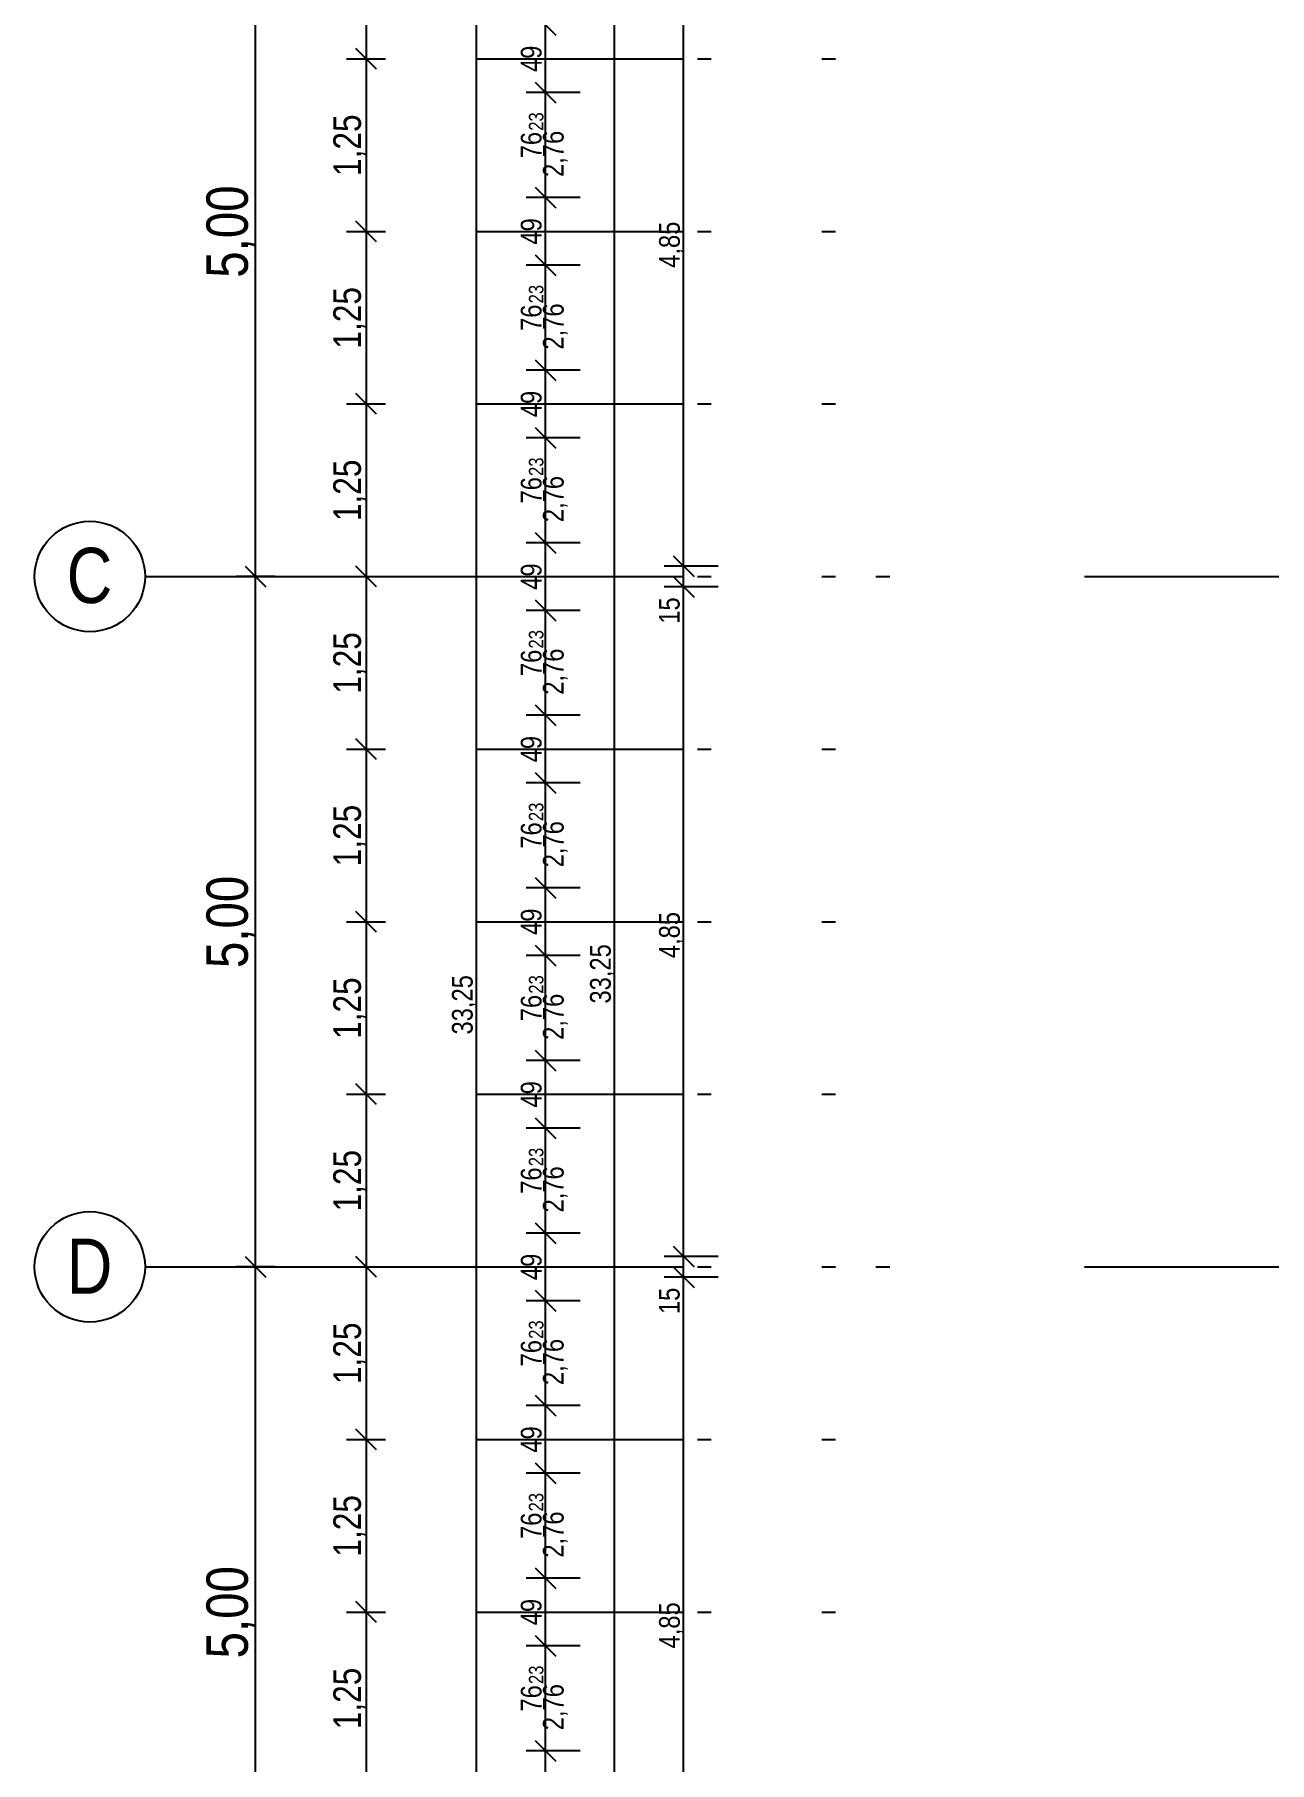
# Model space of a CAD drawing. Extents: x 0.1 to 69.2, y -3.1 to 71.7.
# Drawn here: x 18.89 to 27.83, y 35.44 to 47.95 of the extents above; entities that cross this region are included whole.
import ezdxf

# ---------------------------------------------------------------- set-up
doc = ezdxf.new("R2010")
doc.units = 0
doc.header["$MEASUREMENT"] = 0
doc.linetypes.add('Achse', pattern=[0.0023, 0, -0.0008, 0.0015, 0])
doc.linetypes.add('Strichpunktlinie', pattern=[0.006703, 0.003528, -0.001764, 0, -0.001411])
for name, color, linetype in [('A11 Achsen-Bem.A', 7, 'Continuous'), ('A11 Achsen.A', 7, 'Continuous'), ('A12 Achsen1.A', 7, 'Continuous'), ('A71 Bem100.TX', 7, 'Continuous')]:
    doc.layers.add(name, color=color, linetype=linetype)
doc.styles.add('ERSTELLTER_STIL_1', font='ARIALN.TTF')

msp = doc.modelspace()

# ---------------------------------------------------------------- linework, layer by layer
at = {"layer": 'A11 Achsen-Bem.A', "linetype": 'Continuous', "ltscale": 1000}
for p, q in [((20.492, 44.029), (20.492, 49.029)), ((21.292, 49.029), (21.292, 47.779)), ((21.367, 47.704), (21.217, 47.854)), ((21.151, 47.779), (21.434, 47.779)), ((21.292, 47.779), (21.292, 46.529)), ((21.367, 46.454), (21.217, 46.604)), ((21.151, 46.529), (21.434, 46.529)), ((21.292, 46.529), (21.292, 45.279)), ((21.367, 45.204), (21.217, 45.354)), ((21.151, 45.279), (21.434, 45.279)), ((21.292, 45.279), (21.292, 44.029)), ((20.417, 44.104), (20.567, 43.954)), ((21.367, 43.954), (21.217, 44.104)), ((20.634, 44.029), (20.351, 44.029)), ((20.492, 39.029), (20.492, 44.029)), ((21.151, 44.029), (21.434, 44.029)), ((21.292, 44.029), (21.292, 42.779)), ((21.367, 42.704), (21.217, 42.854)), ((21.151, 42.779), (21.434, 42.779)), ((21.292, 42.779), (21.292, 41.529)), ((21.367, 41.454), (21.217, 41.604)), ((21.151, 41.529), (21.434, 41.529)), ((21.292, 41.529), (21.292, 40.279)), ((21.367, 40.204), (21.217, 40.354)), ((21.151, 40.279), (21.434, 40.279)), ((21.292, 40.279), (21.292, 39.029)), ((20.417, 39.104), (20.567, 38.954)), ((21.367, 38.954), (21.217, 39.104)), ((20.634, 39.029), (20.351, 39.029)), ((20.492, 34.029), (20.492, 39.029)), ((21.151, 39.029), (21.434, 39.029)), ((21.292, 39.029), (21.292, 37.779)), ((21.367, 37.704), (21.217, 37.854)), ((21.151, 37.779), (21.434, 37.779)), ((21.292, 37.779), (21.292, 36.529)), ((21.367, 36.454), (21.217, 36.604)), ((21.151, 36.529), (21.434, 36.529)), ((21.292, 36.529), (21.292, 35.279))]:
    msp.add_line(p, q, dxfattribs=at)
at = {"layer": 'A11 Achsen.A', "linetype": 'Strichpunktlinie', "ltscale": 1000}
for p, q in [((19.692, 44.029), (61.182, 44.029)), ((19.692, 39.029), (61.182, 39.029))]:
    msp.add_line(p, q, dxfattribs=at)
at = {"layer": 'A11 Achsen.A', "linetype": 'Continuous', "ltscale": 1000}
for centre in [(19.292, 44.029), (19.292, 39.029)]:
    msp.add_circle(centre, 0.4, dxfattribs=at)
at = {"layer": 'A12 Achsen1.A', "linetype": 'Achse', "ltscale": 1000}
for p, q in [((21.192, 47.779), (24.692, 47.779)), ((21.192, 46.529), (24.692, 46.529)), ((21.192, 45.279), (24.692, 45.279)), ((21.192, 44.029), (24.692, 44.029)), ((21.192, 42.779), (24.692, 42.779)), ((21.192, 41.529), (24.692, 41.529)), ((21.192, 40.279), (24.692, 40.279)), ((21.192, 39.029), (24.692, 39.029)), ((21.192, 37.779), (24.692, 37.779)), ((21.192, 36.529), (24.692, 36.529))]:
    msp.add_line(p, q, dxfattribs=at)
at = {"layer": 'A71 Bem100.TX', "linetype": 'Continuous', "ltscale": 1000}
for p, q in [((22.092, 24.399), (22.092, 57.649)), ((23.092, 24.399), (23.092, 57.649)), ((23.592, 44.104), (23.592, 48.954)), ((22.517, 48.099), (22.667, 47.949)), ((22.592, 47.534), (22.592, 48.024)), ((22.517, 47.609), (22.667, 47.459)), ((22.842, 47.534), (22.451, 47.534)), ((22.592, 46.774), (22.592, 47.534)), ((22.517, 46.849), (22.667, 46.699)), ((22.842, 46.774), (22.451, 46.774)), ((22.592, 46.284), (22.592, 46.774)), ((22.517, 46.359), (22.667, 46.209)), ((22.842, 46.284), (22.451, 46.284)), ((22.592, 45.524), (22.592, 46.284)), ((22.517, 45.599), (22.667, 45.449)), ((22.842, 45.524), (22.451, 45.524)), ((22.592, 45.034), (22.592, 45.524)), ((22.517, 45.109), (22.667, 44.959)), ((22.842, 45.034), (22.451, 45.034)), ((22.592, 44.274), (22.592, 45.034)), ((22.517, 44.349), (22.667, 44.199)), ((22.842, 44.274), (22.451, 44.274)), ((22.592, 43.784), (22.592, 44.274)), ((23.517, 44.179), (23.667, 44.029)), ((23.842, 44.104), (23.451, 44.104)), ((23.592, 43.954), (23.592, 44.104)), ((23.842, 43.954), (23.451, 43.954)), ((23.517, 44.029), (23.667, 43.879)), ((23.592, 39.104), (23.592, 43.954)), ((22.517, 43.859), (22.667, 43.709)), ((22.842, 43.784), (22.451, 43.784)), ((22.592, 43.024), (22.592, 43.784)), ((22.517, 43.099), (22.667, 42.949)), ((22.842, 43.024), (22.451, 43.024)), ((22.592, 42.534), (22.592, 43.024)), ((22.517, 42.609), (22.667, 42.459)), ((22.842, 42.534), (22.451, 42.534)), ((22.592, 41.774), (22.592, 42.534)), ((22.517, 41.849), (22.667, 41.699)), ((22.842, 41.774), (22.451, 41.774)), ((22.592, 41.284), (22.592, 41.774)), ((22.517, 41.359), (22.667, 41.209)), ((22.842, 41.284), (22.451, 41.284)), ((22.592, 40.524), (22.592, 41.284)), ((22.517, 40.599), (22.667, 40.449)), ((22.842, 40.524), (22.451, 40.524)), ((22.592, 40.034), (22.592, 40.524)), ((22.517, 40.109), (22.667, 39.959)), ((22.842, 40.034), (22.451, 40.034)), ((22.592, 39.274), (22.592, 40.034)), ((22.517, 39.349), (22.667, 39.199)), ((22.842, 39.274), (22.451, 39.274)), ((22.592, 38.784), (22.592, 39.274)), ((23.517, 39.179), (23.667, 39.029)), ((23.842, 39.104), (23.451, 39.104)), ((23.592, 38.954), (23.592, 39.104)), ((23.842, 38.954), (23.451, 38.954)), ((23.517, 39.029), (23.667, 38.879)), ((23.592, 34.104), (23.592, 38.954)), ((22.517, 38.859), (22.667, 38.709)), ((22.842, 38.784), (22.451, 38.784)), ((22.592, 38.024), (22.592, 38.784)), ((22.517, 38.099), (22.667, 37.949)), ((22.842, 38.024), (22.451, 38.024)), ((22.592, 37.534), (22.592, 38.024)), ((22.517, 37.609), (22.667, 37.459)), ((22.842, 37.534), (22.451, 37.534)), ((22.592, 36.774), (22.592, 37.534)), ((22.517, 36.849), (22.667, 36.699)), ((22.842, 36.774), (22.451, 36.774)), ((22.592, 36.284), (22.592, 36.774)), ((22.517, 36.359), (22.667, 36.209)), ((22.842, 36.284), (22.451, 36.284)), ((22.592, 35.524), (22.592, 36.284)), ((22.517, 35.599), (22.667, 35.449)), ((22.842, 35.524), (22.451, 35.524)), ((22.592, 35.034), (22.592, 35.524))]:
    msp.add_line(p, q, dxfattribs=at)

# ---------------------------------------------------------------- texts
at = {"linetype": 'Continuous', "char_height": 0.15, "attachment_point": 7, "rotation": 90, "style": 'ERSTELLTER_STIL_1'}
for insert in [(22.751, 46.923), (22.751, 45.673), (22.751, 44.423), (22.751, 43.173), (22.751, 41.923), (22.751, 40.673), (22.751, 39.423), (22.751, 38.173), (22.751, 36.923), (22.751, 35.673)]:
    msp.add_mtext('{2,76\\A1{\\H0.7x;\\S23^  ;}}', dxfattribs=dict(at, insert=insert))
at = {"layer": 'A11 Achsen-Bem.A', "linetype": 'Continuous', "attachment_point": 7, "rotation": 90, "style": 'ERSTELLTER_STIL_1'}
for s, insert, char_height in [('{1,25}', (21.292, 46.93), 0.2), ('{5,00}', (20.492, 46.193), 0.3), ('{1,25}', (21.292, 45.68), 0.2), ('{1,25}', (21.292, 44.43), 0.2), ('{1,25}', (21.292, 43.18), 0.2), ('{1,25}', (21.292, 41.93), 0.2), ('{5,00}', (20.492, 41.193), 0.3), ('{1,25}', (21.292, 40.68), 0.2), ('{1,25}', (21.292, 39.43), 0.2), ('{1,25}', (21.292, 38.18), 0.2), ('{1,25}', (21.292, 36.93), 0.2), ('{5,00}', (20.492, 36.193), 0.3), ('{1,25}', (21.292, 35.68), 0.2)]:
    msp.add_mtext(s, dxfattribs=dict(at, insert=insert, char_height=char_height))
at = {"layer": 'A11 Achsen.A', "linetype": 'Continuous', "char_height": 0.4, "attachment_point": 4, "style": 'ERSTELLTER_STIL_1'}
for s, insert in [('{C}', (19.124, 44.034)), ('{D}', (19.124, 39.034))]:
    msp.add_mtext(s, dxfattribs=dict(at, insert=insert))
at = {"layer": 'A71 Bem100.TX', "linetype": 'Continuous', "char_height": 0.15, "attachment_point": 7, "rotation": 90, "style": 'ERSTELLTER_STIL_1'}
for s, insert in [('{49}', (22.565, 47.683)), ('{76}', (22.565, 47.058)), ('{49}', (22.565, 46.433)), ('{4,85}', (23.592, 46.265)), ('{76}', (22.565, 45.808)), ('{49}', (22.565, 45.183)), ('{76}', (22.565, 44.558)), ('{49}', (22.565, 43.933)), ('{15}', (23.565, 43.687)), ('{76}', (22.565, 43.308)), ('{49}', (22.565, 42.683)), ('{76}', (22.565, 42.058)), ('{49}', (22.565, 41.433)), ('{4,85}', (23.592, 41.265)), ('{33,25}', (23.092, 40.936)), ('{33,25}', (22.092, 40.712)), ('{76}', (22.565, 40.808)), ('{49}', (22.565, 40.183)), ('{76}', (22.565, 39.558)), ('{49}', (22.565, 38.933)), ('{15}', (23.565, 38.687)), ('{76}', (22.565, 38.308)), ('{49}', (22.565, 37.683)), ('{76}', (22.565, 37.058)), ('{49}', (22.565, 36.433)), ('{4,85}', (23.592, 36.265)), ('{76}', (22.565, 35.808))]:
    msp.add_mtext(s, dxfattribs=dict(at, insert=insert))

doc.saveas('drawing.dxf')
